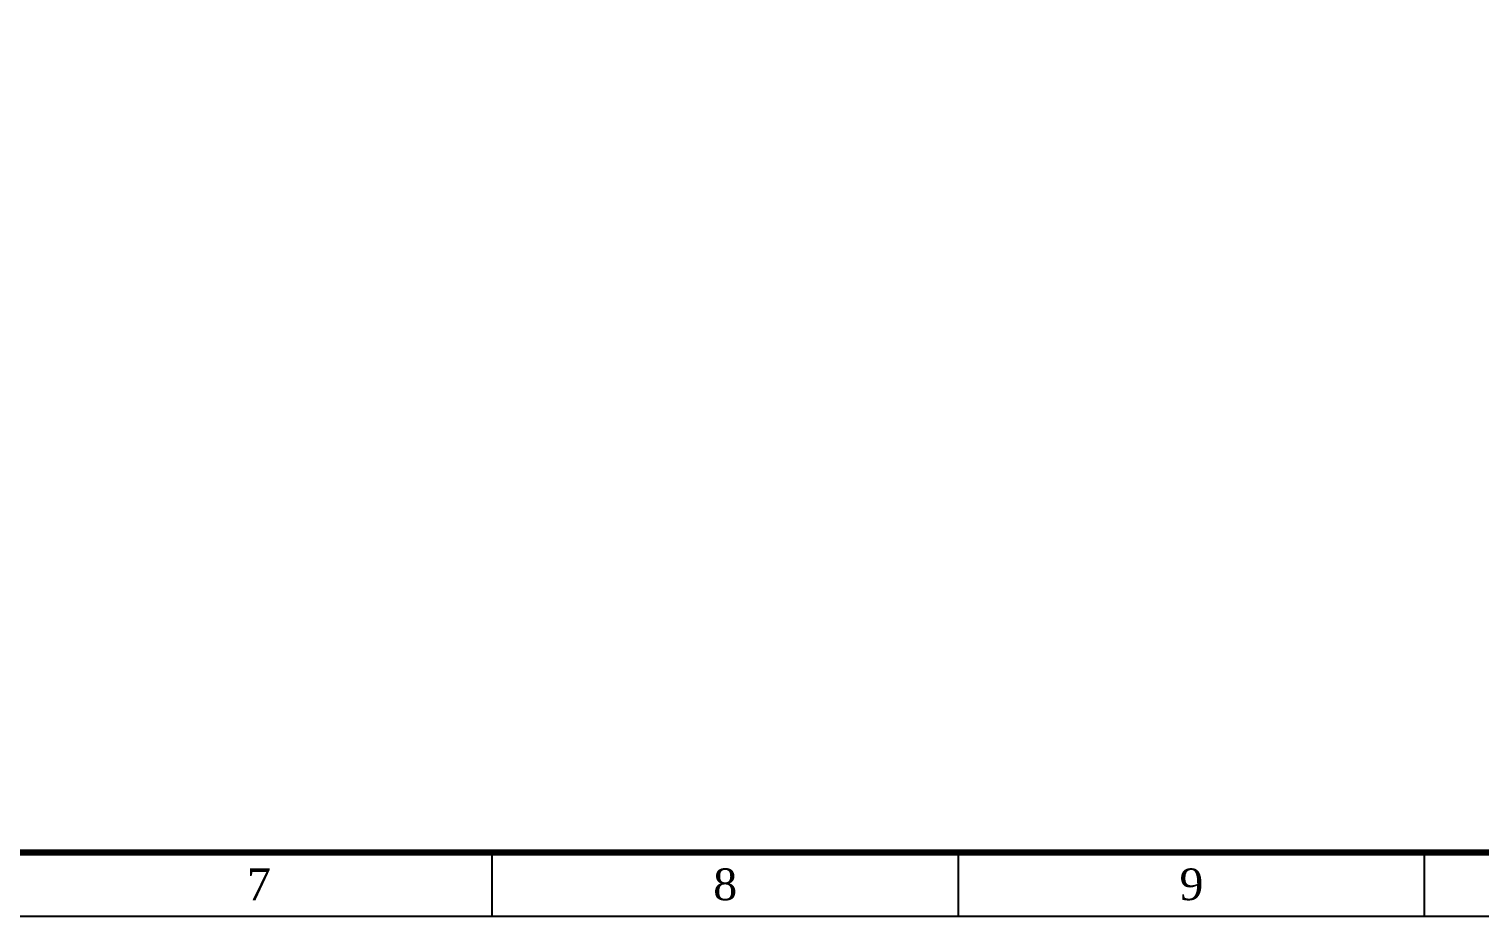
# Model space of a CAD drawing. Header units: metres. Extents: x 1218 to 2690, y 1163 to 1758.
# Drawn here: x 1660.3 to 1889.1, y 1163.8 to 1303.7 of the extents above; entities that cross this region are included whole.
import ezdxf
from ezdxf.enums import TextEntityAlignment as Align

# ---------------------------------------------------------------- set-up
doc = ezdxf.new("R2010")
doc.units = ezdxf.units.M
doc.styles.add('Times', font='times.ttf')

# ---------------------------------------------------------------- blocks, each defined once
blk = doc.blocks.new('*U717')
at = {"color": 5}
blk.add_lwpolyline([(0, 0), (1471, 0), (1471, 594), (0, 594)], close=True, dxfattribs=at)

msp = doc.modelspace()

# ---------------------------------------------------------------- linework, layer by layer
at = {"color": 5}
for p, q in [((1733.32, 1163.77), (1733.32, 1173.77)), ((1806.87, 1163.77), (1806.87, 1173.77)), ((1880.42, 1163.77), (1880.42, 1173.77))]:
    msp.add_line(p, q, dxfattribs=at)
at = {"color": 5, "const_width": 1}
msp.add_lwpolyline([(1243.47, 1173.77), (2679.47, 1173.77), (2679.47, 1747.77), (1243.47, 1747.77)], close=True, dxfattribs=at)

# ---------------------------------------------------------------- block references
msp.add_blockref('*U717', (1218.47, 1163.77))

# ---------------------------------------------------------------- texts
at = {"color": 4, "style": 'Times'}
for s, p in [('7', (1696.54, 1168.77)), ('8', (1770.09, 1168.77)), ('9', (1843.64, 1168.77))]:
    msp.add_text(s, height=5, dxfattribs=at).set_placement(p, align=Align.MIDDLE)

doc.saveas('drawing.dxf')
